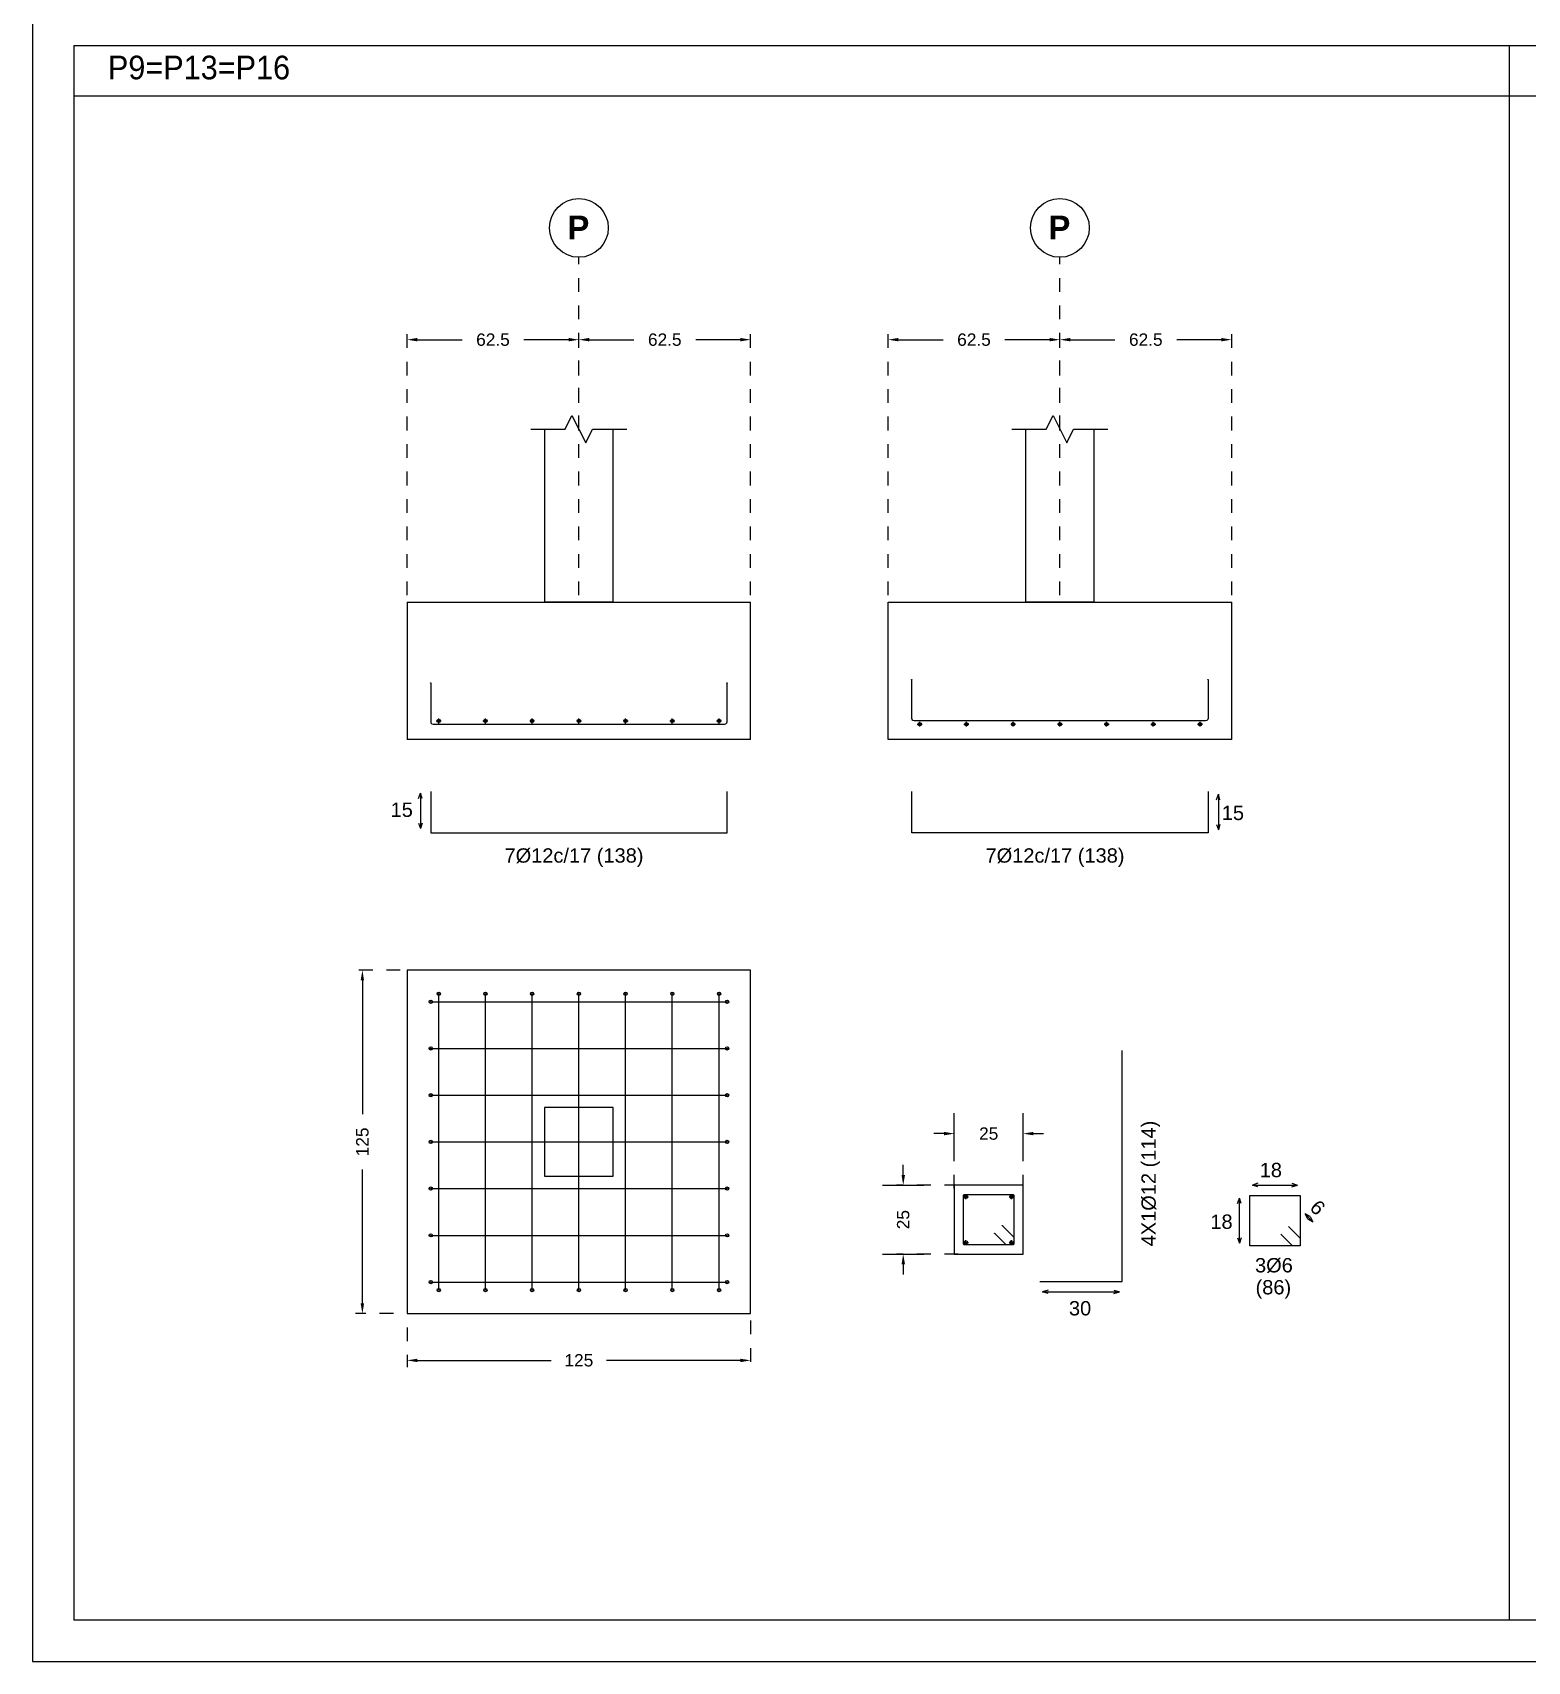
# Model space of a CAD drawing. Extents: x 2455 to 9764, y -806 to 181.
# Drawn here: x 4713.3 to 4724.18, y -409.26 to -397.41 of the extents above; entities that cross this region are included whole.
import ezdxf
from ezdxf.enums import TextEntityAlignment as Align

# ---------------------------------------------------------------- set-up
doc = ezdxf.new("R2010")
doc.units = 0
doc.header["$LTSCALE"] = 0.2
doc.header["$MEASUREMENT"] = 0
doc.linetypes.add('CYPE_PUNTO', pattern=[0.075, 0, -0.075])
doc.linetypes.add('PUNTOS2', pattern=[0.125, 0, -0.125])
for name, color, linetype in [('01_borde', 4, 'CONTINUOUS'), ('01_cajetín', 7, 'CONTINUOUS'), ('01_cotas', 4, 'CONTINUOUS'), ('01_MONO inst', 254, 'CONTINUOUS'), ('CIM_COTAS', 2, 'CONTINUOUS'), ('CIM_DIB_ARMADOS', 4, 'CONTINUOUS'), ('CIM_GEOMETRIA', 2, 'CONTINUOUS'), ('CYPECABECERA', 2, 'CONTINUOUS'), ('WL', 7, 'CONTINUOUS')]:
    doc.layers.add(name, color=color, linetype=linetype)
doc.layers.add('01_cartela', color=6, linetype='CONTINUOUS', plot=False)
doc.styles.add('Estilo1', font='swissel.ttf')
doc.styles.add('NIEVES2', font='sanss___.ttf')
doc.styles.add('NIEVES3', font='swisseb.ttf')
doc.styles.add('ROMANS', font='romans')
doc.dimstyles.new('DECIMAL-50', dxfattribs={"dimtxt": 0.08, "dimasz": 0.15, "dimexe": 0.05, "dimexo": 0.05, "dimgap": 0.09, "dimtad": 0, "dimzin": 0, "dimdsep": 46, "dimtxsty": 'ROMANS', "dimblk": 'DOTSMALL', "dimcen": 0.09, "dimclrt": 7, "dimadec": 0, "dimazin": 0, "dimtfac": 1.38, "dimtix": 1, "dimtofl": 0, "dimtmove": 2, "dimatfit": 3, "dimldrblk": 'OBLIQUE', "dimfxl": 1, "dimtolj": 1, "dimtzin": 0, "dimarcsym": 0})

# ---------------------------------------------------------------- blocks, each defined once
blk = doc.blocks.new('*D358')
at = {"layer": '01_cotas', "color": 0, "linetype": 'PUNTOS2', "lineweight": -2, "transparency": 16777216}
for p, q in [((4716.027, -401.505), (4716.027, -399.595)), ((4717.277, -401.505), (4717.277, -399.595))]:
    blk.add_line(p, q, dxfattribs=at)
at = {"layer": '01_cotas', "color": 0, "lineweight": -2, "transparency": 16777216}
for p, q in [((4716.102, -399.645), (4716.427, -399.645)), ((4717.202, -399.645), (4716.877, -399.645))]:
    blk.add_line(p, q, dxfattribs=at)
at = {"layer": '01_cotas', "color": 0, "transparency": 16777216}
for points in [[(4716.102, -399.632), (4716.102, -399.657), (4716.027, -399.645)], [(4717.202, -399.632), (4717.202, -399.657), (4717.277, -399.645)]]:
    blk.add_solid(points, dxfattribs=at)
at = {"layer": '01_cotas', "color": 5, "transparency": 16777216, "insert": (4716.652, -399.645), "char_height": 0.09, "attachment_point": 5, "style": 'Estilo1'}
blk.add_mtext('\\A1;62.5', dxfattribs=at)
blk = doc.blocks.new('*D359')
at = {"layer": '01_cotas', "color": 0, "linetype": 'PUNTOS2', "lineweight": -2, "transparency": 16777216}
for p, q in [((4717.277, -401.505), (4717.277, -399.595)), ((4718.527, -401.505), (4718.527, -399.595))]:
    blk.add_line(p, q, dxfattribs=at)
at = {"layer": '01_cotas', "color": 0, "lineweight": -2, "transparency": 16777216}
for p, q in [((4717.352, -399.645), (4717.677, -399.645)), ((4718.452, -399.645), (4718.127, -399.645))]:
    blk.add_line(p, q, dxfattribs=at)
at = {"layer": '01_cotas', "color": 0, "transparency": 16777216}
for points in [[(4717.352, -399.632), (4717.352, -399.657), (4717.277, -399.645)], [(4718.452, -399.632), (4718.452, -399.657), (4718.527, -399.645)]]:
    blk.add_solid(points, dxfattribs=at)
at = {"layer": '01_cotas', "color": 5, "transparency": 16777216, "insert": (4717.902, -399.645), "char_height": 0.09, "attachment_point": 5, "style": 'Estilo1'}
blk.add_mtext('\\A1;62.5', dxfattribs=at)
blk = doc.blocks.new('*D361')
at = {"layer": '01_cotas', "color": 0, "linetype": 'PUNTOS2', "lineweight": -2, "transparency": 16777216}
for p, q in [((4719.527, -401.505), (4719.527, -399.595)), ((4720.777, -401.505), (4720.777, -399.595))]:
    blk.add_line(p, q, dxfattribs=at)
at = {"layer": '01_cotas', "color": 0, "lineweight": -2, "transparency": 16777216}
for p, q in [((4719.602, -399.645), (4719.927, -399.645)), ((4720.702, -399.645), (4720.377, -399.645))]:
    blk.add_line(p, q, dxfattribs=at)
at = {"layer": '01_cotas', "color": 0, "transparency": 16777216}
for points in [[(4719.602, -399.632), (4719.602, -399.657), (4719.527, -399.645)], [(4720.702, -399.632), (4720.702, -399.657), (4720.777, -399.645)]]:
    blk.add_solid(points, dxfattribs=at)
at = {"layer": '01_cotas', "color": 5, "transparency": 16777216, "insert": (4720.152, -399.645), "char_height": 0.09, "attachment_point": 5, "style": 'Estilo1'}
blk.add_mtext('\\A1;62.5', dxfattribs=at)
blk = doc.blocks.new('*D360')
at = {"layer": '01_cotas', "color": 0, "linetype": 'PUNTOS2', "lineweight": -2, "transparency": 16777216}
for p, q in [((4720.777, -401.505), (4720.777, -399.595)), ((4722.027, -401.505), (4722.027, -399.595))]:
    blk.add_line(p, q, dxfattribs=at)
at = {"layer": '01_cotas', "color": 0, "lineweight": -2, "transparency": 16777216}
for p, q in [((4720.852, -399.645), (4721.177, -399.645)), ((4721.952, -399.645), (4721.627, -399.645))]:
    blk.add_line(p, q, dxfattribs=at)
at = {"layer": '01_cotas', "color": 0, "transparency": 16777216}
for points in [[(4720.852, -399.632), (4720.852, -399.657), (4720.777, -399.645)], [(4721.952, -399.632), (4721.952, -399.657), (4722.027, -399.645)]]:
    blk.add_solid(points, dxfattribs=at)
at = {"layer": '01_cotas', "color": 5, "transparency": 16777216, "insert": (4721.402, -399.645), "char_height": 0.09, "attachment_point": 5, "style": 'Estilo1'}
blk.add_mtext('\\A1;62.5', dxfattribs=at)
blk = doc.blocks.new('*D362')
at = {"layer": '01_cotas', "color": 0, "linetype": 'PUNTOS2', "lineweight": -2, "transparency": 16777216}
for p, q in [((4715.977, -404.233), (4715.652, -404.233)), ((4715.927, -406.733), (4715.652, -406.733))]:
    blk.add_line(p, q, dxfattribs=at)
at = {"layer": '01_cotas', "color": 0, "lineweight": -2, "transparency": 16777216}
for p, q in [((4715.702, -404.308), (4715.702, -405.281)), ((4715.702, -406.658), (4715.702, -405.684))]:
    blk.add_line(p, q, dxfattribs=at)
at = {"layer": '01_cotas', "color": 0, "transparency": 16777216}
for points in [[(4715.689, -404.308), (4715.714, -404.308), (4715.702, -404.233)], [(4715.689, -406.658), (4715.714, -406.658), (4715.702, -406.733)]]:
    blk.add_solid(points, dxfattribs=at)
at = {"layer": '01_cotas', "color": 5, "transparency": 16777216, "insert": (4715.702, -405.483), "char_height": 0.09, "attachment_point": 5, "rotation": 90, "style": 'Estilo1'}
blk.add_mtext('\\A1;125', dxfattribs=at)
blk = doc.blocks.new('*D363')
at = {"layer": '01_cotas', "color": 0, "linetype": 'PUNTOS2', "lineweight": -2, "transparency": 16777216}
for p, q in [((4716.027, -406.833), (4716.027, -407.123)), ((4718.527, -406.783), (4718.527, -407.123))]:
    blk.add_line(p, q, dxfattribs=at)
at = {"layer": '01_cotas', "color": 0, "lineweight": -2, "transparency": 16777216}
for p, q in [((4716.102, -407.073), (4717.075, -407.073)), ((4718.452, -407.073), (4717.479, -407.073))]:
    blk.add_line(p, q, dxfattribs=at)
at = {"layer": '01_cotas', "color": 0, "transparency": 16777216}
for points in [[(4716.102, -407.061), (4716.102, -407.086), (4716.027, -407.073)], [(4718.452, -407.061), (4718.452, -407.086), (4718.527, -407.073)]]:
    blk.add_solid(points, dxfattribs=at)
at = {"layer": '01_cotas', "color": 5, "transparency": 16777216, "insert": (4717.277, -407.073), "char_height": 0.09, "width": 0.00915, "attachment_point": 5, "style": 'Estilo1'}
blk.add_mtext('\\A1;125', dxfattribs=at)
blk = doc.blocks.new('*D364')
at = {"layer": '01_cotas', "color": 0, "linetype": 'PUNTOS2', "lineweight": -2, "transparency": 16777216}
for p, q in [((4720.009, -405.823), (4720.009, -405.373)), ((4720.509, -405.823), (4720.509, -405.373))]:
    blk.add_line(p, q, dxfattribs=at)
at = {"layer": '01_cotas', "color": 0, "lineweight": -2, "transparency": 16777216}
for p, q in [((4719.934, -405.423), (4719.859, -405.423)), ((4720.584, -405.423), (4720.659, -405.423))]:
    blk.add_line(p, q, dxfattribs=at)
at = {"layer": '01_cotas', "color": 0, "transparency": 16777216}
for points in [[(4719.934, -405.41), (4719.934, -405.435), (4720.009, -405.423)], [(4720.584, -405.41), (4720.584, -405.435), (4720.509, -405.423)]]:
    blk.add_solid(points, dxfattribs=at)
at = {"layer": '01_cotas', "color": 5, "transparency": 16777216, "insert": (4720.259, -405.423), "char_height": 0.09, "attachment_point": 5, "style": 'Estilo1'}
blk.add_mtext('\\A1;25', dxfattribs=at)
blk = doc.blocks.new('*D365')
at = {"layer": '01_cotas', "color": 0, "lineweight": -2, "transparency": 16777216}
for p, q in [((4719.637, -405.724), (4719.637, -405.649)), ((4719.637, -406.374), (4719.637, -406.449))]:
    blk.add_line(p, q, dxfattribs=at)
at = {"layer": '01_cotas', "color": 0, "linetype": 'PUNTOS2', "lineweight": -2, "transparency": 16777216}
for p, q in [((4720.037, -405.799), (4719.587, -405.799)), ((4720.037, -406.299), (4719.587, -406.299))]:
    blk.add_line(p, q, dxfattribs=at)
at = {"layer": '01_cotas', "color": 0, "transparency": 16777216}
for points in [[(4719.625, -405.724), (4719.65, -405.724), (4719.637, -405.799)], [(4719.625, -406.374), (4719.65, -406.374), (4719.637, -406.299)]]:
    blk.add_solid(points, dxfattribs=at)
at = {"layer": '01_cotas', "color": 5, "transparency": 16777216, "insert": (4719.637, -406.049), "char_height": 0.09, "attachment_point": 5, "rotation": 90, "style": 'Estilo1'}
blk.add_mtext('\\A1;25', dxfattribs=at)

msp = doc.modelspace()

# ---------------------------------------------------------------- hatches: boundary and pattern name
at = {"layer": 'CIM_DIB_ARMADOS'}
h = msp.add_hatch(color=256, dxfattribs=at)
edge = h.paths.add_edge_path()
edge.add_arc((4716.199, -402.143), 0.0016, 0, 360)
h = msp.add_hatch(color=256, dxfattribs=at)
edge = h.paths.add_edge_path()
edge.add_arc((4718.355, -402.143), 0.0016, 0, 360)
h = msp.add_hatch(color=256, dxfattribs=at)
edge = h.paths.add_edge_path()
edge.add_arc((4719.699, -402.119), 0.0016, 0, 360)
h = msp.add_hatch(color=256, dxfattribs=at)
edge = h.paths.add_edge_path()
edge.add_arc((4721.855, -402.119), 0.0016, 0, 360)
h = msp.add_hatch(color=256, dxfattribs=at)
edge = h.paths.add_edge_path()
edge.add_arc((4716.199, -404.463), 0.0016, 0, 360)
h = msp.add_hatch(color=256, dxfattribs=at)
edge = h.paths.add_edge_path()
edge.add_arc((4716.257, -404.405), 0.0016, 0, 360)
h = msp.add_hatch(color=256, dxfattribs=at)
edge = h.paths.add_edge_path()
edge.add_arc((4716.597, -404.405), 0.0016, 0, 360)
h = msp.add_hatch(color=256, dxfattribs=at)
edge = h.paths.add_edge_path()
edge.add_arc((4716.937, -404.405), 0.0016, 0, 360)
h = msp.add_hatch(color=256, dxfattribs=at)
edge = h.paths.add_edge_path()
edge.add_arc((4717.277, -404.405), 0.0016, 0, 360)
h = msp.add_hatch(color=256, dxfattribs=at)
edge = h.paths.add_edge_path()
edge.add_arc((4717.617, -404.405), 0.0016, 0, 360)
h = msp.add_hatch(color=256, dxfattribs=at)
edge = h.paths.add_edge_path()
edge.add_arc((4717.957, -404.405), 0.0016, 0, 360)
h = msp.add_hatch(color=256, dxfattribs=at)
edge = h.paths.add_edge_path()
edge.add_arc((4718.297, -404.405), 0.0016, 0, 360)
h = msp.add_hatch(color=256, dxfattribs=at)
edge = h.paths.add_edge_path()
edge.add_arc((4718.355, -404.463), 0.0016, 0, 360)
h = msp.add_hatch(color=256, dxfattribs=at)
edge = h.paths.add_edge_path()
edge.add_arc((4716.199, -404.803), 0.0016, 0, 360)
h = msp.add_hatch(color=256, dxfattribs=at)
edge = h.paths.add_edge_path()
edge.add_arc((4718.355, -404.803), 0.0016, 0, 360)
h = msp.add_hatch(color=256, dxfattribs=at)
edge = h.paths.add_edge_path()
edge.add_arc((4716.199, -405.143), 0.0016, 0, 360)
h = msp.add_hatch(color=256, dxfattribs=at)
edge = h.paths.add_edge_path()
edge.add_arc((4718.355, -405.143), 0.0016, 0, 360)
h = msp.add_hatch(color=256, dxfattribs=at)
edge = h.paths.add_edge_path()
edge.add_arc((4716.199, -405.483), 0.0016, 0, 360)
h = msp.add_hatch(color=256, dxfattribs=at)
edge = h.paths.add_edge_path()
edge.add_arc((4718.355, -405.483), 0.0016, 0, 360)
h = msp.add_hatch(color=256, dxfattribs=at)
edge = h.paths.add_edge_path()
edge.add_arc((4716.199, -405.823), 0.0016, 0, 360)
h = msp.add_hatch(color=256, dxfattribs=at)
edge = h.paths.add_edge_path()
edge.add_arc((4718.355, -405.823), 0.0016, 0, 360)
h = msp.add_hatch(color=256, dxfattribs=at)
edge = h.paths.add_edge_path()
edge.add_arc((4720.358, -406.092), 0.0016, 0, 360)
h = msp.add_hatch(color=256, dxfattribs=at)
edge = h.paths.add_edge_path()
edge.add_arc((4716.199, -406.163), 0.0016, 0, 360)
h = msp.add_hatch(color=256, dxfattribs=at)
edge = h.paths.add_edge_path()
edge.add_arc((4718.355, -406.163), 0.0016, 0, 360)
h = msp.add_hatch(color=256, dxfattribs=at)
edge = h.paths.add_edge_path()
edge.add_arc((4720.302, -406.148), 0.0016, 0, 360)
h = msp.add_hatch(color=256, dxfattribs=at)
edge = h.paths.add_edge_path()
edge.add_arc((4716.199, -406.503), 0.0016, 0, 360)
h = msp.add_hatch(color=256, dxfattribs=at)
edge = h.paths.add_edge_path()
edge.add_arc((4716.257, -406.561), 0.0016, 0, 360)
h = msp.add_hatch(color=256, dxfattribs=at)
edge = h.paths.add_edge_path()
edge.add_arc((4716.597, -406.561), 0.0016, 0, 360)
h = msp.add_hatch(color=256, dxfattribs=at)
edge = h.paths.add_edge_path()
edge.add_arc((4716.937, -406.561), 0.0016, 0, 360)
h = msp.add_hatch(color=256, dxfattribs=at)
edge = h.paths.add_edge_path()
edge.add_arc((4717.277, -406.561), 0.0016, 0, 360)
h = msp.add_hatch(color=256, dxfattribs=at)
edge = h.paths.add_edge_path()
edge.add_arc((4717.617, -406.561), 0.0016, 0, 360)
h = msp.add_hatch(color=256, dxfattribs=at)
edge = h.paths.add_edge_path()
edge.add_arc((4717.957, -406.561), 0.0016, 0, 360)
h = msp.add_hatch(color=256, dxfattribs=at)
edge = h.paths.add_edge_path()
edge.add_arc((4718.297, -406.561), 0.0016, 0, 360)
h = msp.add_hatch(color=256, dxfattribs=at)
edge = h.paths.add_edge_path()
edge.add_arc((4718.355, -406.503), 0.0016, 0, 360)

# ---------------------------------------------------------------- linework, layer by layer
at = {"layer": '01_cartela', "color": 3}
msp.add_lwpolyline([(4713.302, -387.729), (4713.302, -409.264), (4743.94, -409.264), (4743.94, -387.729)], close=True, dxfattribs=at)
at = {"layer": '01_cotas', "color": 4}
for p, q in [((4720.009, -405.573), (4720.009, -405.273)), ((4719.487, -406.299), (4719.787, -406.299))]:
    msp.add_line(p, q, dxfattribs=at)
at = {"layer": '01_cotas'}
for p, q in [((4720.509, -405.573), (4720.509, -405.273)), ((4719.487, -405.799), (4719.787, -405.799))]:
    msp.add_line(p, q, dxfattribs=at)
at = {"layer": '01_MONO inst', "color": 5}
for p, q in [((4724.046, -397.505), (4724.046, -408.964)), ((4713.602, -397.869), (4736.645, -397.869))]:
    msp.add_line(p, q, dxfattribs=at)
at = {"layer": 'CIM_COTAS', "linetype": 'CYPE_PUNTO'}
for p, q in [((4717.277, -400.296), (4717.277, -399.045)), ((4720.777, -400.296), (4720.777, -399.045))]:
    msp.add_line(p, q, dxfattribs=at)
at = {"layer": 'CIM_COTAS'}
for p, q in [((4716.111, -402.984), (4716.124, -402.944)), ((4716.136, -402.984), (4716.124, -402.944)), ((4716.124, -402.944), (4716.124, -403.203)), ((4721.917, -402.993), (4721.93, -402.953)), ((4721.942, -402.993), (4721.93, -402.953)), ((4721.93, -402.953), (4721.93, -403.212)), ((4716.111, -403.163), (4716.124, -403.203)), ((4716.136, -403.163), (4716.124, -403.203)), ((4721.917, -403.172), (4721.93, -403.212)), ((4721.942, -403.172), (4721.93, -403.212)), ((4722.218, -405.784), (4722.178, -405.797)), ((4722.218, -405.809), (4722.178, -405.797)), ((4722.178, -405.797), (4722.505, -405.797)), ((4722.465, -405.784), (4722.505, -405.797)), ((4722.465, -405.809), (4722.505, -405.797)), ((4722.07, -405.932), (4722.083, -405.892)), ((4722.095, -405.932), (4722.083, -405.892)), ((4722.083, -406.22), (4722.083, -405.892)), ((4722.581, -406.044), (4722.561, -406.007)), ((4722.598, -406.027), (4722.561, -406.007)), ((4722.561, -406.007), (4722.617, -406.064)), ((4722.58, -406.044), (4722.617, -406.064)), ((4722.598, -406.026), (4722.617, -406.064)), ((4722.07, -406.18), (4722.083, -406.22)), ((4722.095, -406.18), (4722.083, -406.22)), ((4720.691, -406.561), (4720.651, -406.574)), ((4720.691, -406.586), (4720.651, -406.574)), ((4720.651, -406.574), (4721.21, -406.574)), ((4721.17, -406.561), (4721.21, -406.574)), ((4721.17, -406.586), (4721.21, -406.574))]:
    msp.add_line(p, q, dxfattribs=at)
at = {"layer": 'CIM_DIB_ARMADOS'}
for p, q in [((4716.239, -402.419), (4716.275, -402.419)), ((4716.257, -402.437), (4716.257, -402.401)), ((4716.579, -402.419), (4716.615, -402.419)), ((4716.597, -402.437), (4716.597, -402.401)), ((4716.919, -402.419), (4716.955, -402.419)), ((4716.937, -402.437), (4716.937, -402.401)), ((4717.259, -402.419), (4717.295, -402.419)), ((4717.277, -402.437), (4717.277, -402.401)), ((4717.599, -402.419), (4717.635, -402.419)), ((4717.617, -402.437), (4717.617, -402.401)), ((4717.939, -402.419), (4717.975, -402.419)), ((4717.957, -402.437), (4717.957, -402.401)), ((4718.279, -402.419), (4718.315, -402.419)), ((4718.297, -402.437), (4718.297, -402.401)), ((4719.739, -402.443), (4719.775, -402.443)), ((4719.757, -402.461), (4719.757, -402.425)), ((4720.079, -402.443), (4720.115, -402.443)), ((4720.097, -402.461), (4720.097, -402.425)), ((4720.419, -402.443), (4720.455, -402.443)), ((4720.437, -402.461), (4720.437, -402.425)), ((4720.759, -402.443), (4720.795, -402.443)), ((4720.777, -402.461), (4720.777, -402.425)), ((4721.099, -402.443), (4721.135, -402.443)), ((4721.117, -402.461), (4721.117, -402.425)), ((4721.439, -402.443), (4721.475, -402.443)), ((4721.457, -402.461), (4721.457, -402.425)), ((4721.779, -402.443), (4721.815, -402.443)), ((4721.797, -402.461), (4721.797, -402.425)), ((4720.075, -405.883), (4720.111, -405.883)), ((4720.075, -405.883), (4720.111, -405.883)), ((4720.093, -405.901), (4720.093, -405.865)), ((4720.093, -405.901), (4720.093, -405.865)), ((4720.407, -405.883), (4720.443, -405.883)), ((4720.407, -405.883), (4720.443, -405.883)), ((4720.425, -405.901), (4720.425, -405.865)), ((4720.425, -405.901), (4720.425, -405.865)), ((4720.075, -406.215), (4720.111, -406.215)), ((4720.075, -406.215), (4720.111, -406.215)), ((4720.093, -406.233), (4720.093, -406.197)), ((4720.093, -406.233), (4720.093, -406.197)), ((4720.407, -406.215), (4720.443, -406.215)), ((4720.407, -406.215), (4720.443, -406.215)), ((4720.425, -406.233), (4720.425, -406.197)), ((4720.425, -406.233), (4720.425, -406.197))]:
    msp.add_line(p, q, dxfattribs=at)
for points in [[(4716.199, -402.143), (4716.199, -402.425), (4716.201, -402.434), (4716.208, -402.44), (4716.217, -402.443), (4718.337, -402.443), (4718.346, -402.44), (4718.353, -402.434), (4718.355, -402.425), (4718.355, -402.143)], [(4721.855, -402.119), (4721.855, -402.401), (4721.853, -402.41), (4721.846, -402.416), (4721.837, -402.419), (4719.717, -402.419), (4719.708, -402.416), (4719.701, -402.41), (4719.699, -402.401), (4719.699, -402.119)], [(4716.199, -402.933), (4716.199, -403.233), (4718.355, -403.233), (4718.355, -402.933)], [(4721.855, -402.933), (4721.855, -403.233), (4719.699, -403.233), (4719.699, -402.933)], [(4716.199, -404.463), (4716.201, -404.463), (4716.208, -404.463), (4716.217, -404.463), (4718.337, -404.463), (4718.346, -404.463), (4718.353, -404.463), (4718.355, -404.463)], [(4716.257, -406.561), (4716.257, -406.558), (4716.257, -406.552), (4716.257, -406.543), (4716.257, -404.423), (4716.257, -404.414), (4716.257, -404.407), (4716.257, -404.405)], [(4716.597, -406.561), (4716.597, -406.558), (4716.597, -406.552), (4716.597, -406.543), (4716.597, -404.423), (4716.597, -404.414), (4716.597, -404.407), (4716.597, -404.405)], [(4716.937, -406.561), (4716.937, -406.558), (4716.937, -406.552), (4716.937, -406.543), (4716.937, -404.423), (4716.937, -404.414), (4716.937, -404.407), (4716.937, -404.405)], [(4717.277, -406.561), (4717.277, -406.558), (4717.277, -406.552), (4717.277, -406.543), (4717.277, -404.423), (4717.277, -404.414), (4717.277, -404.407), (4717.277, -404.405)], [(4717.617, -406.561), (4717.617, -406.558), (4717.617, -406.552), (4717.617, -406.543), (4717.617, -404.423), (4717.617, -404.414), (4717.617, -404.407), (4717.617, -404.405)], [(4717.957, -406.561), (4717.957, -406.558), (4717.957, -406.552), (4717.957, -406.543), (4717.957, -404.423), (4717.957, -404.414), (4717.957, -404.407), (4717.957, -404.405)], [(4718.297, -406.561), (4718.297, -406.558), (4718.297, -406.552), (4718.297, -406.543), (4718.297, -404.423), (4718.297, -404.414), (4718.297, -404.407), (4718.297, -404.405)], [(4716.199, -404.803), (4716.201, -404.803), (4716.208, -404.803), (4716.217, -404.803), (4718.337, -404.803), (4718.346, -404.803), (4718.353, -404.803), (4718.355, -404.803)], [(4720.631, -406.499), (4721.231, -406.499), (4721.231, -404.819)], [(4716.199, -405.143), (4716.201, -405.143), (4716.208, -405.143), (4716.217, -405.143), (4718.337, -405.143), (4718.346, -405.143), (4718.353, -405.143), (4718.355, -405.143)], [(4716.199, -405.483), (4716.201, -405.483), (4716.208, -405.483), (4716.217, -405.483), (4718.337, -405.483), (4718.346, -405.483), (4718.353, -405.483), (4718.355, -405.483)], [(4716.199, -405.823), (4716.201, -405.823), (4716.208, -405.823), (4716.217, -405.823), (4718.337, -405.823), (4718.346, -405.823), (4718.353, -405.823), (4718.355, -405.823)], [(4720.358, -406.092), (4720.439, -406.173), (4720.442, -406.177), (4720.443, -406.182), (4720.443, -406.221), (4720.441, -406.227), (4720.437, -406.231), (4720.431, -406.233), (4720.087, -406.233), (4720.081, -406.231), (4720.076, -406.227), (4720.075, -406.221), (4720.075, -405.877), (4720.076, -405.871), (4720.081, -405.867), (4720.087, -405.865), (4720.431, -405.865), (4720.437, -405.867), (4720.441, -405.871), (4720.443, -405.877), (4720.443, -406.221), (4720.441, -406.227), (4720.437, -406.231), (4720.431, -406.233), (4720.392, -406.233), (4720.387, -406.232), (4720.383, -406.229), (4720.302, -406.148)], [(4722.441, -406.099), (4722.526, -406.184), (4722.526, -406.24), (4722.158, -406.24), (4722.158, -405.872), (4722.526, -405.872), (4722.526, -406.24), (4722.47, -406.24), (4722.385, -406.155)], [(4716.199, -406.163), (4716.201, -406.163), (4716.208, -406.163), (4716.217, -406.163), (4718.337, -406.163), (4718.346, -406.163), (4718.353, -406.163), (4718.355, -406.163)], [(4716.199, -406.503), (4716.201, -406.503), (4716.208, -406.503), (4716.217, -406.503), (4718.337, -406.503), (4718.346, -406.503), (4718.353, -406.503), (4718.355, -406.503)]]:
    msp.add_lwpolyline(points, dxfattribs=at)
for centre, radius in [((4716.199, -402.143), 0.0016), ((4718.355, -402.143), 0.0016), ((4719.699, -402.119), 0.0016), ((4721.855, -402.119), 0.0016), ((4716.257, -402.419), 0.012), ((4716.597, -402.419), 0.012), ((4716.937, -402.419), 0.012), ((4717.277, -402.419), 0.012), ((4717.617, -402.419), 0.012), ((4717.957, -402.419), 0.012), ((4718.297, -402.419), 0.012), ((4719.757, -402.443), 0.012), ((4720.097, -402.443), 0.012), ((4720.437, -402.443), 0.012), ((4720.777, -402.443), 0.012), ((4721.117, -402.443), 0.012), ((4721.457, -402.443), 0.012), ((4721.797, -402.443), 0.012), ((4716.199, -404.463), 0.012), ((4716.199, -404.463), 0.0016), ((4716.257, -404.405), 0.012), ((4716.257, -404.405), 0.0016), ((4716.597, -404.405), 0.012), ((4716.597, -404.405), 0.0016), ((4716.937, -404.405), 0.012), ((4716.937, -404.405), 0.0016), ((4717.277, -404.405), 0.012), ((4717.277, -404.405), 0.0016), ((4717.617, -404.405), 0.012), ((4717.617, -404.405), 0.0016), ((4717.957, -404.405), 0.012), ((4717.957, -404.405), 0.0016), ((4718.297, -404.405), 0.012), ((4718.297, -404.405), 0.0016), ((4718.355, -404.463), 0.012), ((4718.355, -404.463), 0.0016), ((4716.199, -404.803), 0.012), ((4716.199, -404.803), 0.0016), ((4718.355, -404.803), 0.012), ((4718.355, -404.803), 0.0016), ((4716.199, -405.143), 0.012), ((4716.199, -405.143), 0.0016), ((4718.355, -405.143), 0.012), ((4718.355, -405.143), 0.0016), ((4716.199, -405.483), 0.012), ((4716.199, -405.483), 0.0016), ((4718.355, -405.483), 0.012), ((4718.355, -405.483), 0.0016), ((4716.199, -405.823), 0.012), ((4716.199, -405.823), 0.0016), ((4718.355, -405.823), 0.012), ((4718.355, -405.823), 0.0016), ((4720.093, -405.883), 0.012), ((4720.093, -405.883), 0.012), ((4720.425, -405.883), 0.012), ((4720.425, -405.883), 0.012), ((4720.358, -406.092), 0.0016), ((4716.199, -406.163), 0.012), ((4716.199, -406.163), 0.0016), ((4718.355, -406.163), 0.012), ((4718.355, -406.163), 0.0016), ((4720.093, -406.215), 0.012), ((4720.093, -406.215), 0.012), ((4720.302, -406.148), 0.0016), ((4720.425, -406.215), 0.012), ((4720.425, -406.215), 0.012), ((4716.199, -406.503), 0.012), ((4716.199, -406.503), 0.0016), ((4716.257, -406.561), 0.012), ((4716.257, -406.561), 0.0016), ((4716.597, -406.561), 0.012), ((4716.597, -406.561), 0.0016), ((4716.937, -406.561), 0.012), ((4716.937, -406.561), 0.0016), ((4717.277, -406.561), 0.012), ((4717.277, -406.561), 0.0016), ((4717.617, -406.561), 0.012), ((4717.617, -406.561), 0.0016), ((4717.957, -406.561), 0.012), ((4717.957, -406.561), 0.0016), ((4718.297, -406.561), 0.012), ((4718.297, -406.561), 0.0016), ((4718.355, -406.503), 0.012), ((4718.355, -406.503), 0.0016)]:
    msp.add_circle(centre, radius, dxfattribs=at)
at = {"layer": 'CIM_GEOMETRIA'}
for p, q in [((4717.027, -400.296), (4717.027, -401.555)), ((4717.527, -401.555), (4717.527, -400.296)), ((4720.527, -400.296), (4720.527, -401.555)), ((4721.027, -401.555), (4721.027, -400.296)), ((4716.027, -401.555), (4718.527, -401.555)), ((4716.027, -401.555), (4716.027, -402.555)), ((4717.527, -401.555), (4717.027, -401.555)), ((4718.527, -402.555), (4718.527, -401.555)), ((4719.527, -401.555), (4722.027, -401.555)), ((4719.527, -402.555), (4719.527, -401.555)), ((4721.027, -401.555), (4720.527, -401.555)), ((4722.027, -402.555), (4722.027, -401.555)), ((4718.527, -402.555), (4716.027, -402.555)), ((4722.027, -402.555), (4719.527, -402.555))]:
    msp.add_line(p, q, dxfattribs=at)
for points in [[(4716.927, -400.296), (4717.177, -400.296), (4717.227, -400.196), (4717.327, -400.396), (4717.377, -400.296), (4717.627, -400.296)], [(4720.427, -400.296), (4720.677, -400.296), (4720.727, -400.196), (4720.827, -400.396), (4720.877, -400.296), (4721.127, -400.296)]]:
    msp.add_lwpolyline(points, dxfattribs=at)
for points in [[(4716.027, -406.733), (4718.527, -406.733), (4718.527, -404.233), (4716.027, -404.233), (4716.027, -406.733)], [(4717.027, -405.733), (4717.527, -405.733), (4717.527, -405.233), (4717.027, -405.233), (4717.027, -405.733)], [(4720.009, -406.299), (4720.509, -406.299), (4720.509, -405.799), (4720.009, -405.799), (4720.009, -406.299)]]:
    msp.add_lwpolyline(points, close=True, dxfattribs=at)
at = {"layer": 'CYPECABECERA', "color": 7, "linetype": 'Continuous'}
for p, q in [((4713.602, -397.505), (4736.645, -397.505)), ((4713.602, -397.505), (4713.602, -408.964)), ((4736.645, -408.964), (4713.602, -408.964))]:
    msp.add_line(p, q, dxfattribs=at)
at = {"layer": 'WL', "color": 5, "linetype": 'Continuous'}
for centre in [(4717.277, -398.831), (4720.777, -398.831)]:
    msp.add_circle(centre, 0.214, dxfattribs=at)

# ---------------------------------------------------------------- texts
at = {"layer": '01_borde', "color": 1, "ltscale": 0.01, "style": 'NIEVES2', "width": 0.926386}
msp.add_text('P9=P13=P16', height=0.1722, dxfattribs=at).set_placement((4713.85, -397.75))
at = {"layer": '01_borde', "color": 1, "ltscale": 0.01, "style": 'NIEVES3'}
for p in [(4717.193, -398.914), (4720.693, -398.914)]:
    msp.add_text('P', height=0.172, dxfattribs=at).set_placement(p)
at = {"layer": '01_cajetín', "color": 5, "style": 'Estilo1'}
for s, height, p in [('15', 0.1042, (4715.907, -403.149)), ('15', 0.1042, (4721.955, -403.172)), ('7%%C12c/17 (138)', 0.10417, (4716.736, -403.482)), ('7%%C12c/17 (138)', 0.10417, (4720.236, -403.482)), ('18', 0.1042, (4722.231, -405.771)), ('18', 0.1042, (4721.872, -406.147)), ('3%%c6', 0.1042, (4722.197, -406.464)), ('(86)', 0.1042, (4722.201, -406.624)), ('30', 0.1042, (4720.843, -406.777))]:
    msp.add_text(s, height=height, dxfattribs=at).set_placement(p, align=Align.BOTTOM_LEFT)
for s, height, rotation, p in [('4X1%%C12 (114)', 0.10417, 90, (4721.506, -406.243)), ('6', 0.104, 315, (4722.566, -405.991))]:
    msp.add_text(s, height=height, rotation=rotation, dxfattribs=at).set_placement(p, align=Align.BOTTOM_LEFT)

# ---------------------------------------------------------------- dimensions: what is measured, and where the dimension line sits
at = {"layer": '01_cotas', "color": 4}
for base, p1, p2, angle, text, picture, middle in [((4716.027, -399.645), (4717.277, -401.555), (4716.027, -401.555), 180, '62.5', '*D358', (4716.652, -399.645)), ((4717.277, -399.645), (4718.527, -401.555), (4717.277, -401.555), 180, '62.5', '*D359', (4717.902, -399.645)), ((4719.527, -399.645), (4720.777, -401.555), (4719.527, -401.555), 180, '62.5', '*D361', (4720.152, -399.645)), ((4720.777, -399.645), (4722.027, -401.555), (4720.777, -401.555), 180, '62.5', '*D360', (4721.402, -399.645)), ((4715.702, -406.733), (4716.027, -404.233), (4715.977, -406.733), 90, '125', '*D362', (4715.702, -405.483))]:
    dim = msp.add_linear_dim(base=base, p1=p1, p2=p2, angle=angle, text=text, dimstyle='DECIMAL-50', override={"dimtxt": 0.09, "dimasz": 0.075, "dimtxsty": 'Estilo1', "dimsah": 1, "dimclrt": 5, "dimfxl": 0.09, "dimarcsym": 2}, dxfattribs=at)
    dim.commit()
    dim.dimension.update_dxf_attribs({"geometry": picture, "text_midpoint": middle})
for p1, p2, picture, middle in [((4720.009, -405.873), (4720.509, -405.873), '*D364', (4720.259, -405.423)), ((4720.087, -406.299), (4720.087, -405.799), '*D365', (4719.637, -406.049))]:
    dim = msp.add_aligned_dim(p1=p1, p2=p2, distance=0.45, text='25', dimstyle='DECIMAL-50', override={"dimtxt": 0.09, "dimasz": 0.075, "dimtxsty": 'Estilo1', "dimsah": 1, "dimclrt": 5, "dimfxl": 0.09, "dimarcsym": 2}, dxfattribs=at)
    dim.commit()
    dim.dimension.update_dxf_attribs({"geometry": picture, "text_midpoint": middle})
dim = msp.add_linear_dim(base=(4718.527, -407.073), p1=(4716.027, -406.783), p2=(4718.527, -406.733), text='125', dimstyle='DECIMAL-50', override={"dimtxt": 0.09, "dimasz": 0.075, "dimtxsty": 'Estilo1', "dimsah": 1, "dimclrt": 5, "dimfxl": 0.09, "dimarcsym": 2}, dxfattribs=at)
dim.commit()
dim.dimension.update_dxf_attribs({"geometry": '*D363', "text_midpoint": (4717.277, -407.073)})

doc.saveas('drawing.dxf')
